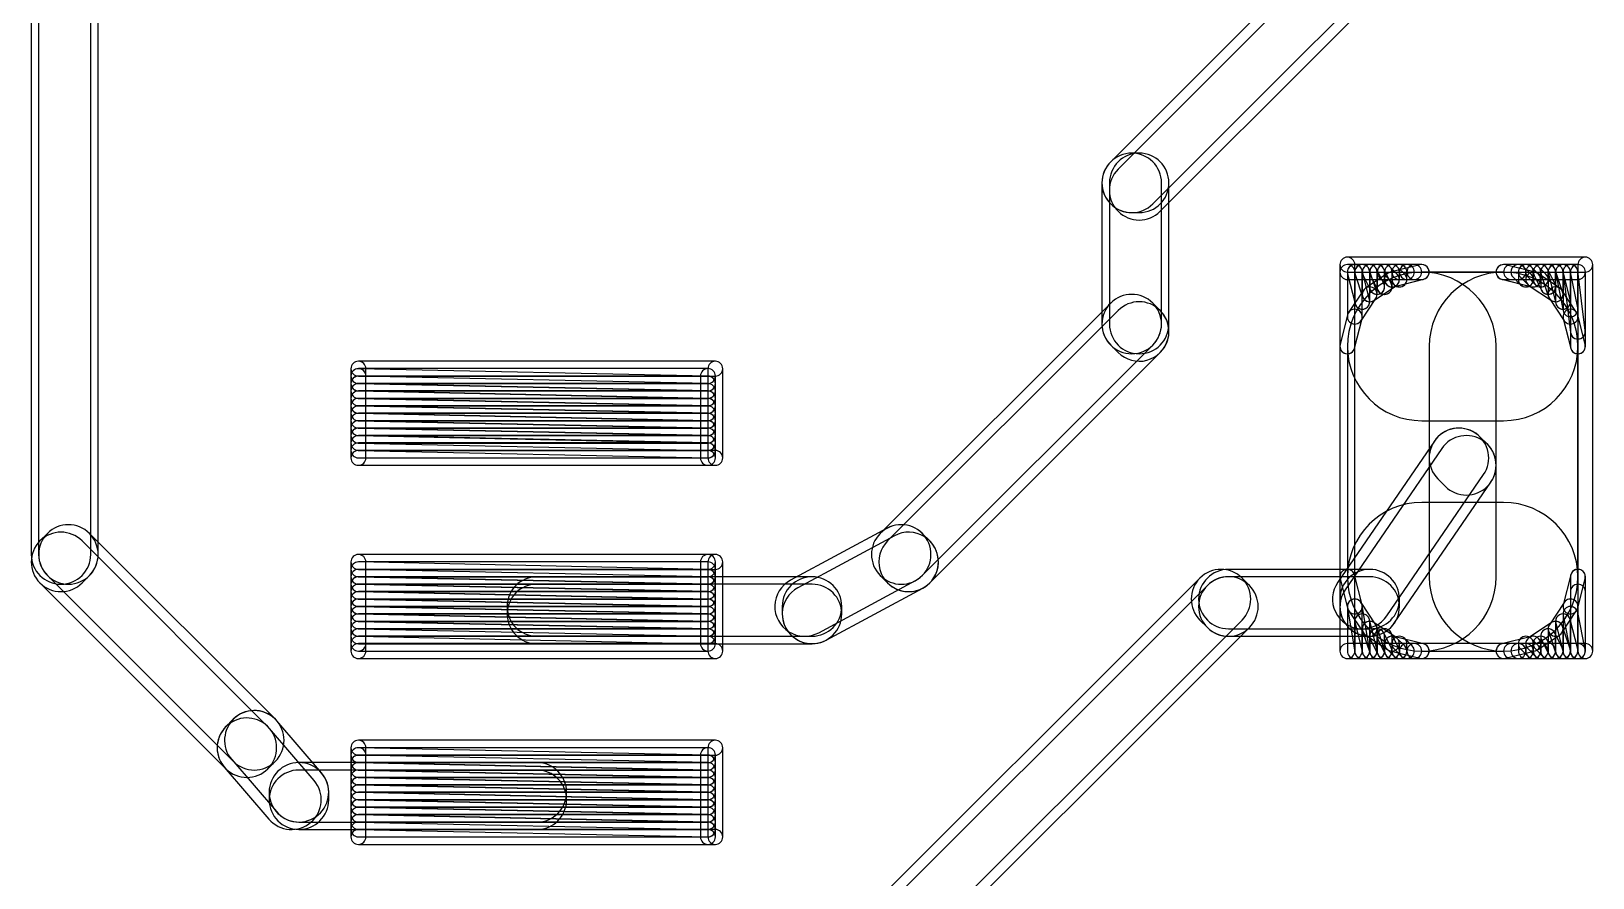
# Model space of a CAD drawing. Extents: x 2.7 to 76.1, y 3.1 to 47.6.
# Drawn here: x 12.57 to 17.91, y 31.17 to 34.06 of the extents above; entities that cross this region are included whole.
import ezdxf

# ---------------------------------------------------------------- set-up
doc = ezdxf.new("R2010")
doc.units = 0

msp = doc.modelspace()

# ---------------------------------------------------------------- linework, layer by layer
for points in [[(12.572975, 35.144075), (12.572975, 32.273875, 1), (12.776225, 32.273875), (12.776225, 35.144075, 1)], [(12.801625, 32.273875), (12.801625, 35.144075, 1), (12.598375, 35.144075), (12.598375, 32.273875, 1)], [(17.37794, 34.73333), (16.26034, 33.61573, 1), (16.404055, 33.472015), (17.521655, 34.589615, 1)], [(16.429455, 33.446615), (17.547055, 34.564215, 1), (17.40334, 34.70793), (16.28574, 33.59033, 1)], [(16.3576, 33.6455), (16.3322, 33.6455, 1), (16.3322, 33.44225), (16.3576, 33.44225, 1)], [(16.230575, 33.543875), (16.230575, 33.061275, 1), (16.433825, 33.061275), (16.433825, 33.543875, 1)], [(16.459225, 33.061275), (16.459225, 33.543875, 1), (16.255975, 33.543875), (16.255975, 33.061275, 1)], [(17.8816, 33.2899), (17.0688, 33.2899, 1), (17.0688, 33.23905), (17.8816, 33.23905, 1)], [(17.043375, 33.264475), (17.043375, 31.943675, 1), (17.094225, 31.943675), (17.094225, 33.264475, 1)], [(17.907025, 31.943675), (17.907025, 33.264475, 1), (17.856175, 33.264475), (17.856175, 31.943675, 1)], [(17.3228, 33.2645), (17.0688, 33.2645, 1), (17.0688, 33.21365), (17.3228, 33.21365, 1)], [(17.043375, 33.239075), (17.043375, 32.985075, 1), (17.094225, 32.985075), (17.094225, 33.239075, 1)], [(17.06953, 33.232905), (17.09493, 33.131305, 1), (17.144265, 33.14364), (17.118865, 33.24524, 1)], [(17.119625, 33.086675), (17.119625, 33.239075, 1), (17.068775, 33.239075), (17.068775, 33.086675, 1)], [(17.6022, 33.2391), (17.3228, 33.2391, 1), (17.3228, 32.73105), (17.6022, 32.73105, 1)], [(17.068775, 32.985075), (17.068775, 32.197675, 1), (17.576825, 32.197675), (17.576825, 32.985075, 1)], [(17.095475, 33.23103), (17.120875, 33.15483, 1), (17.16912, 33.170915), (17.14372, 33.247115, 1)], [(17.145025, 33.137475), (17.145025, 33.239075, 1), (17.094175, 33.239075), (17.094175, 33.137475, 1)], [(17.122255, 33.2277), (17.147655, 33.1769, 1), (17.19314, 33.199645), (17.16774, 33.250445, 1)], [(17.170425, 33.162875), (17.170425, 33.239075, 1), (17.119575, 33.239075), (17.119575, 33.162875, 1)], [(17.1591, 33.14172), (17.2353, 33.19252, 1), (17.207095, 33.234825), (17.130895, 33.184025, 1)], [(17.147655, 33.2277), (17.173055, 33.1769, 1), (17.21854, 33.199645), (17.19314, 33.250445, 1)], [(17.195825, 33.188275), (17.195825, 33.239075, 1), (17.144975, 33.239075), (17.144975, 33.188275, 1)], [(17.17782, 33.221095), (17.20322, 33.195695, 1), (17.239175, 33.23165), (17.213775, 33.25705, 1)], [(17.221225, 33.188275), (17.221225, 33.239075, 1), (17.170375, 33.239075), (17.170375, 33.188275, 1)], [(17.227365, 33.189005), (17.328965, 33.214405, 1), (17.31663, 33.26374), (17.21503, 33.23834, 1)], [(17.20322, 33.221095), (17.22862, 33.195695, 1), (17.264575, 33.23165), (17.239175, 33.25705, 1)], [(17.246625, 33.213675), (17.246625, 33.239075, 1), (17.195775, 33.239075), (17.195775, 33.213675, 1)], [(17.272025, 33.213675), (17.272025, 33.239075, 1), (17.221175, 33.239075), (17.221175, 33.213675, 1)], [(17.2466, 33.21365), (17.272, 33.21365, 1), (17.272, 33.2645), (17.2466, 33.2645, 1)], [(17.272, 33.21365), (17.2974, 33.21365, 1), (17.2974, 33.2645), (17.272, 33.2645, 1)], [(17.2974, 33.21365), (17.3228, 33.21365, 1), (17.3228, 33.2645), (17.2974, 33.2645, 1)], [(17.856225, 32.197675), (17.856225, 32.985075, 1), (17.348175, 32.985075), (17.348175, 32.197675, 1)], [(17.59603, 33.214405), (17.69763, 33.189005, 1), (17.709965, 33.23834), (17.608365, 33.26374, 1)], [(17.8562, 33.2645), (17.6022, 33.2645, 1), (17.6022, 33.21365), (17.8562, 33.21365, 1)], [(17.6276, 33.21365), (17.653, 33.21365, 1), (17.653, 33.2645), (17.6276, 33.2645, 1)], [(17.63502, 33.221095), (17.66042, 33.195695, 1), (17.696375, 33.23165), (17.670975, 33.25705, 1)], [(17.66042, 33.221095), (17.68582, 33.195695, 1), (17.721775, 33.23165), (17.696375, 33.25705, 1)], [(17.703825, 33.213675), (17.703825, 33.239075, 1), (17.652975, 33.239075), (17.652975, 33.213675, 1)], [(17.68582, 33.221095), (17.71122, 33.195695, 1), (17.747175, 33.23165), (17.721775, 33.25705, 1)], [(17.729225, 33.213675), (17.729225, 33.239075, 1), (17.678375, 33.239075), (17.678375, 33.213675, 1)], [(17.689695, 33.19252), (17.765895, 33.14172, 1), (17.7941, 33.184025), (17.7179, 33.234825, 1)], [(17.706455, 33.2277), (17.731855, 33.1769, 1), (17.77734, 33.199645), (17.75194, 33.250445, 1)], [(17.754625, 33.213675), (17.754625, 33.239075, 1), (17.703775, 33.239075), (17.703775, 33.213675, 1)], [(17.730475, 33.23103), (17.755875, 33.15483, 1), (17.80412, 33.170915), (17.77872, 33.247115, 1)], [(17.780025, 33.188275), (17.780025, 33.239075, 1), (17.729175, 33.239075), (17.729175, 33.188275, 1)], [(17.75533, 33.232905), (17.78073, 33.131305, 1), (17.830065, 33.14364), (17.804665, 33.24524, 1)], [(17.805425, 33.162875), (17.805425, 33.239075, 1), (17.754575, 33.239075), (17.754575, 33.162875, 1)], [(17.780465, 33.234085), (17.805865, 33.107085, 1), (17.85573, 33.11706), (17.83033, 33.24406, 1)], [(17.830825, 33.137475), (17.830825, 33.239075, 1), (17.779975, 33.239075), (17.779975, 33.137475, 1)], [(17.80557, 33.23592), (17.83097, 33.03272, 1), (17.881425, 33.039025), (17.856025, 33.242225, 1)], [(17.856225, 33.112075), (17.856225, 33.239075, 1), (17.805375, 33.239075), (17.805375, 33.112075, 1)], [(17.881625, 33.035875), (17.881625, 33.239075, 1), (17.830775, 33.239075), (17.830775, 33.035875, 1)], [(17.881625, 32.985075), (17.881625, 33.239075, 1), (17.830775, 33.239075), (17.830775, 32.985075, 1)], [(17.11535, 33.07257), (17.16615, 33.14877, 1), (17.123845, 33.176975), (17.073045, 33.100775, 1)], [(17.758845, 33.14877), (17.809645, 33.07257, 1), (17.85195, 33.100775), (17.80115, 33.176975, 1)], [(16.26034, 33.13313), (15.47294, 32.34573, 1), (15.616655, 32.202015), (16.404055, 32.989415, 1)], [(15.642055, 32.176615), (16.429455, 32.964015, 1), (16.28574, 33.10773), (15.49834, 32.32033, 1)], [(16.429455, 33.10773), (16.404055, 33.13313, 1), (16.26034, 32.989415), (16.28574, 32.964015, 1)], [(17.093465, 32.978905), (17.118865, 33.080505, 1), (17.06953, 33.09284), (17.04413, 32.99124, 1)], [(17.80613, 33.080505), (17.83153, 32.978905, 1), (17.880865, 32.99124), (17.855465, 33.09284, 1)], [(14.9098, 32.9343), (13.6906, 32.9343, 1), (13.6906, 32.88345), (14.9098, 32.88345, 1)], [(13.665175, 32.908875), (13.665175, 32.604075, 1), (13.716025, 32.604075), (13.716025, 32.908875, 1)], [(14.935225, 32.604075), (14.935225, 32.908875, 1), (14.884375, 32.908875), (14.884375, 32.604075, 1)], [(14.88494, 32.88349), (13.69114, 32.90889, 1), (13.690055, 32.858055), (14.883855, 32.832655, 1)], [(14.88494, 32.85809), (13.69114, 32.88349, 1), (13.690055, 32.832655), (14.883855, 32.807255, 1)], [(14.88494, 32.83269), (13.69114, 32.85809, 1), (13.690055, 32.807255), (14.883855, 32.781855, 1)], [(13.6906, 32.85805), (14.8844, 32.85805, 1), (14.8844, 32.9089), (13.6906, 32.9089, 1)], [(14.8844, 32.9089), (13.6906, 32.9089, 1), (13.6906, 32.85805), (14.8844, 32.85805, 1)], [(13.665175, 32.883475), (13.665175, 32.604075, 1), (13.716025, 32.604075), (13.716025, 32.883475, 1)], [(13.6906, 32.83265), (14.8844, 32.83265, 1), (14.8844, 32.8835), (13.6906, 32.8835, 1)], [(13.6906, 32.80725), (14.8844, 32.80725, 1), (14.8844, 32.8581), (13.6906, 32.8581, 1)], [(14.909825, 32.604075), (14.909825, 32.883475, 1), (14.858975, 32.883475), (14.858975, 32.604075, 1)], [(14.88494, 32.80729), (13.69114, 32.83269, 1), (13.690055, 32.781855), (14.883855, 32.756455, 1)], [(14.88494, 32.78189), (13.69114, 32.80729, 1), (13.690055, 32.756455), (14.883855, 32.731055, 1)], [(13.6906, 32.78185), (14.8844, 32.78185, 1), (14.8844, 32.8327), (13.6906, 32.8327, 1)], [(13.6906, 32.75645), (14.8844, 32.75645, 1), (14.8844, 32.8073), (13.6906, 32.8073, 1)], [(14.88494, 32.75649), (13.69114, 32.78189, 1), (13.690055, 32.731055), (14.883855, 32.705655, 1)], [(14.88494, 32.73109), (13.69114, 32.75649, 1), (13.690055, 32.705655), (14.883855, 32.680255, 1)], [(13.6906, 32.73105), (14.8844, 32.73105, 1), (14.8844, 32.7819), (13.6906, 32.7819, 1)], [(13.6906, 32.70565), (14.8844, 32.70565, 1), (14.8844, 32.7565), (13.6906, 32.7565, 1)], [(14.88494, 32.70569), (13.69114, 32.73109, 1), (13.690055, 32.680255), (14.883855, 32.654855, 1)], [(14.88494, 32.68029), (13.69114, 32.70569, 1), (13.690055, 32.654855), (14.883855, 32.629455, 1)], [(13.6906, 32.68025), (14.8844, 32.68025, 1), (14.8844, 32.7311), (13.6906, 32.7311, 1)], [(13.6906, 32.65485), (14.8844, 32.65485, 1), (14.8844, 32.7057), (13.6906, 32.7057, 1)], [(17.365925, 32.66146), (17.035725, 32.17886, 1), (17.20347, 32.064085), (17.53367, 32.546685, 1)], [(17.547055, 32.65053), (17.521655, 32.67593, 1), (17.37794, 32.532215), (17.40334, 32.506815, 1)], [(14.88494, 32.65489), (13.69114, 32.68029, 1), (13.690055, 32.629455), (14.883855, 32.604055, 1)], [(13.6906, 32.62945), (14.8844, 32.62945, 1), (14.8844, 32.6803), (13.6906, 32.6803, 1)], [(13.6906, 32.60405), (14.8844, 32.60405, 1), (14.8844, 32.6549), (13.6906, 32.6549, 1)], [(17.22887, 32.038685), (17.55907, 32.521285, 1), (17.391325, 32.63606), (17.061125, 32.15346, 1)], [(13.6906, 32.57865), (14.8844, 32.57865, 1), (14.8844, 32.6295), (13.6906, 32.6295, 1)], [(13.6906, 32.57865), (14.9098, 32.57865, 1), (14.9098, 32.6295), (13.6906, 32.6295, 1)], [(17.3228, 31.94365), (17.6022, 31.94365, 1), (17.6022, 32.4517), (17.3228, 32.4517, 1)], [(12.62814, 32.34573), (12.60274, 32.32033, 1), (12.746455, 32.176615), (12.771855, 32.202015, 1)], [(12.60274, 32.176615), (13.23774, 31.541615, 1), (13.381455, 31.68533), (12.746455, 32.32033, 1)], [(13.406855, 31.71073), (12.771855, 32.34573, 1), (12.62814, 32.202015), (13.26314, 31.567015, 1)], [(15.496615, 32.36335), (15.166415, 32.18555, 1), (15.26278, 32.006595), (15.59298, 32.184395, 1)], [(15.28818, 31.981195), (15.61838, 32.158995, 1), (15.522015, 32.33795), (15.191815, 32.16015, 1)], [(15.642055, 32.32033), (15.616655, 32.34573, 1), (15.47294, 32.202015), (15.49834, 32.176615, 1)], [(14.8844, 32.2739), (13.6906, 32.2739, 1), (13.6906, 32.22305), (14.8844, 32.22305, 1)], [(13.665175, 32.248475), (13.665175, 31.969075, 1), (13.716025, 31.969075), (13.716025, 32.248475, 1)], [(14.9098, 32.2739), (13.6906, 32.2739, 1), (13.6906, 32.22305), (14.9098, 32.22305, 1)], [(13.665175, 32.248475), (13.665175, 31.943675, 1), (13.716025, 31.943675), (13.716025, 32.248475, 1)], [(14.909825, 31.969075), (14.909825, 32.248475, 1), (14.858975, 32.248475), (14.858975, 31.969075, 1)], [(14.935225, 31.943675), (14.935225, 32.248475, 1), (14.884375, 32.248475), (14.884375, 31.943675, 1)], [(14.88494, 32.22309), (13.69114, 32.24849, 1), (13.690055, 32.197655), (14.883855, 32.172255, 1)], [(14.88494, 32.19769), (13.69114, 32.22309, 1), (13.690055, 32.172255), (14.883855, 32.146855, 1)], [(13.6906, 32.19765), (14.8844, 32.19765, 1), (14.8844, 32.2485), (13.6906, 32.2485, 1)], [(13.6906, 32.17225), (14.8844, 32.17225, 1), (14.8844, 32.2231), (13.6906, 32.2231, 1)], [(16.56514, 32.19333), (15.29514, 30.92333, 1), (15.438855, 30.779615), (16.708855, 32.049615, 1)], [(16.734255, 32.16793), (16.708855, 32.19333, 1), (16.56514, 32.049615), (16.59054, 32.024215, 1)], [(17.145, 32.2231), (16.6624, 32.2231, 1), (16.6624, 32.01985), (17.145, 32.01985, 1)], [(17.118865, 32.10224), (17.093465, 32.20384, 1), (17.04413, 32.191505), (17.06953, 32.089905, 1)], [(17.043375, 32.197675), (17.043375, 31.943675, 1), (17.094225, 31.943675), (17.094225, 32.197675, 1)], [(17.246625, 32.096075), (17.246625, 32.121475, 1), (17.043375, 32.121475), (17.043375, 32.096075, 1)], [(17.83153, 32.20384), (17.80613, 32.10224, 1), (17.855465, 32.089905), (17.880865, 32.191505, 1)], [(17.881625, 31.943675), (17.881625, 32.197675, 1), (17.830775, 32.197675), (17.830775, 31.943675, 1)], [(14.88494, 32.17229), (13.69114, 32.19769, 1), (13.690055, 32.146855), (14.883855, 32.121455, 1)], [(14.88494, 32.14689), (13.69114, 32.17229, 1), (13.690055, 32.121455), (14.883855, 32.096055, 1)], [(13.6906, 32.14685), (14.8844, 32.14685, 1), (14.8844, 32.1977), (13.6906, 32.1977, 1)], [(14.8844, 32.1977), (13.6906, 32.1977, 1), (13.6906, 32.14685), (14.8844, 32.14685, 1)], [(13.6906, 32.14685), (14.8844, 32.14685, 1), (14.8844, 32.1977), (13.6906, 32.1977, 1)], [(13.6906, 32.12145), (14.8844, 32.12145, 1), (14.8844, 32.1723), (13.6906, 32.1723, 1)], [(15.24, 32.1977), (14.3002, 32.1977, 1), (14.3002, 31.99445), (15.24, 31.99445, 1)], [(14.3002, 31.96905), (15.24, 31.96905, 1), (15.24, 32.1723), (14.3002, 32.1723, 1)], [(15.341625, 32.070675), (15.341625, 32.096075, 1), (15.138375, 32.096075), (15.138375, 32.070675, 1)], [(15.464255, 30.754215), (16.734255, 32.024215, 1), (16.59054, 32.16793), (15.32054, 30.89793, 1)], [(16.6624, 31.99445), (17.145, 31.99445, 1), (17.145, 32.1977), (16.6624, 32.1977, 1)], [(17.881625, 31.943675), (17.881625, 32.146875, 1), (17.830775, 32.146875), (17.830775, 31.943675, 1)], [(14.88494, 32.12149), (13.69114, 32.14689, 1), (13.690055, 32.096055), (14.883855, 32.070655, 1)], [(14.88494, 32.09609), (13.69114, 32.12149, 1), (13.690055, 32.070655), (14.883855, 32.045255, 1)], [(13.6906, 32.09605), (14.8844, 32.09605, 1), (14.8844, 32.1469), (13.6906, 32.1469, 1)], [(13.6906, 32.07065), (14.8844, 32.07065, 1), (14.8844, 32.1215), (13.6906, 32.1215, 1)], [(17.06912, 32.091895), (17.09452, 31.939495, 1), (17.144675, 31.94785), (17.119275, 32.10025, 1)], [(17.119625, 31.943675), (17.119625, 32.096075, 1), (17.068775, 32.096075), (17.068775, 31.943675, 1)], [(17.16615, 32.033975), (17.11535, 32.110175, 1), (17.073045, 32.08197), (17.123845, 32.00577, 1)], [(17.809645, 32.110175), (17.758845, 32.033975, 1), (17.80115, 32.00577), (17.85195, 32.08197, 1)], [(14.88494, 32.07069), (13.69114, 32.09609, 1), (13.690055, 32.045255), (14.883855, 32.019855, 1)], [(14.88494, 32.04529), (13.69114, 32.07069, 1), (13.690055, 32.019855), (14.883855, 31.994455, 1)], [(13.6906, 32.04525), (14.8844, 32.04525, 1), (14.8844, 32.0961), (13.6906, 32.0961, 1)], [(13.6906, 32.01985), (14.8844, 32.01985, 1), (14.8844, 32.0707), (13.6906, 32.0707, 1)], [(17.09493, 32.039105), (17.12033, 31.937505, 1), (17.169665, 31.94984), (17.144265, 32.05144, 1)], [(17.145025, 31.943675), (17.145025, 32.045275, 1), (17.094175, 32.045275), (17.094175, 31.943675, 1)], [(17.78073, 32.039105), (17.80613, 31.937505, 1), (17.855465, 31.94984), (17.830065, 32.05144, 1)], [(17.830825, 31.943675), (17.830825, 32.045275, 1), (17.779975, 32.045275), (17.779975, 31.943675, 1)], [(17.805865, 32.065685), (17.831265, 31.938685, 1), (17.88113, 31.94866), (17.85573, 32.07566, 1)], [(17.856225, 31.943675), (17.856225, 32.070675, 1), (17.805375, 32.070675), (17.805375, 31.943675, 1)], [(14.88494, 32.01989), (13.69114, 32.04529, 1), (13.690055, 31.994455), (14.883855, 31.969055, 1)], [(13.6906, 31.99445), (14.8844, 31.99445, 1), (14.8844, 32.0453), (13.6906, 32.0453, 1)], [(13.6906, 31.96905), (14.8844, 31.96905, 1), (14.8844, 32.0199), (13.6906, 32.0199, 1)], [(17.120875, 32.01183), (17.146275, 31.93563, 1), (17.19452, 31.951715), (17.16912, 32.027915, 1)], [(17.170425, 31.943675), (17.170425, 32.019875, 1), (17.119575, 32.019875), (17.119575, 31.943675, 1)], [(17.2353, 31.990225), (17.1591, 32.041025, 1), (17.130895, 31.99872), (17.207095, 31.94792, 1)], [(17.147655, 31.9831), (17.173055, 31.9323, 1), (17.21854, 31.955045), (17.19314, 32.005845, 1)], [(17.195825, 31.943675), (17.195825, 31.994475, 1), (17.144975, 31.994475), (17.144975, 31.943675, 1)], [(17.173055, 31.9831), (17.198455, 31.9323, 1), (17.24394, 31.955045), (17.21854, 32.005845, 1)], [(17.221225, 31.943675), (17.221225, 31.994475, 1), (17.170375, 31.994475), (17.170375, 31.943675, 1)], [(17.765895, 32.041025), (17.689695, 31.990225, 1), (17.7179, 31.94792), (17.7941, 31.99872, 1)], [(17.731855, 31.9831), (17.757255, 31.9323, 1), (17.80274, 31.955045), (17.77734, 32.005845, 1)], [(17.780025, 31.943675), (17.780025, 31.994475, 1), (17.729175, 31.994475), (17.729175, 31.943675, 1)], [(17.755875, 32.01183), (17.781275, 31.93563, 1), (17.82952, 31.951715), (17.80412, 32.027915, 1)], [(17.805425, 31.943675), (17.805425, 32.019875, 1), (17.754575, 32.019875), (17.754575, 31.943675, 1)], [(13.6906, 31.94365), (14.8844, 31.94365, 1), (14.8844, 31.9945), (13.6906, 31.9945, 1)], [(13.6906, 31.91825), (14.9098, 31.91825, 1), (14.9098, 31.9691), (13.6906, 31.9691, 1)], [(17.0688, 31.91825), (17.3228, 31.91825, 1), (17.3228, 31.9691), (17.0688, 31.9691, 1)], [(17.0688, 31.91825), (17.8816, 31.91825, 1), (17.8816, 31.9691), (17.0688, 31.9691, 1)], [(17.328965, 31.96834), (17.227365, 31.99374, 1), (17.21503, 31.944405), (17.31663, 31.919005, 1)], [(17.20322, 31.951095), (17.22862, 31.925695, 1), (17.264575, 31.96165), (17.239175, 31.98705, 1)], [(17.246625, 31.943675), (17.246625, 31.969075, 1), (17.195775, 31.969075), (17.195775, 31.943675, 1)], [(17.22862, 31.951095), (17.25402, 31.925695, 1), (17.289975, 31.96165), (17.264575, 31.98705, 1)], [(17.272025, 31.943675), (17.272025, 31.969075, 1), (17.221175, 31.969075), (17.221175, 31.943675, 1)], [(17.272, 31.91825), (17.2974, 31.91825, 1), (17.2974, 31.9691), (17.272, 31.9691, 1)], [(17.2974, 31.91825), (17.3228, 31.91825, 1), (17.3228, 31.9691), (17.2974, 31.9691, 1)], [(17.69763, 31.99374), (17.59603, 31.96834, 1), (17.608365, 31.919005), (17.709965, 31.944405, 1)], [(17.6022, 31.91825), (17.8562, 31.91825, 1), (17.8562, 31.9691), (17.6022, 31.9691, 1)], [(17.6276, 31.91825), (17.653, 31.91825, 1), (17.653, 31.9691), (17.6276, 31.9691, 1)], [(17.653, 31.91825), (17.6784, 31.91825, 1), (17.6784, 31.9691), (17.653, 31.9691, 1)], [(17.66042, 31.951095), (17.68582, 31.925695, 1), (17.721775, 31.96165), (17.696375, 31.98705, 1)], [(17.703825, 31.943675), (17.703825, 31.969075, 1), (17.652975, 31.969075), (17.652975, 31.943675, 1)], [(17.68582, 31.951095), (17.71122, 31.925695, 1), (17.747175, 31.96165), (17.721775, 31.98705, 1)], [(17.729225, 31.943675), (17.729225, 31.969075, 1), (17.678375, 31.969075), (17.678375, 31.943675, 1)], [(17.71122, 31.951095), (17.73662, 31.925695, 1), (17.772575, 31.96165), (17.747175, 31.98705, 1)], [(17.754625, 31.943675), (17.754625, 31.969075, 1), (17.703775, 31.969075), (17.703775, 31.943675, 1)], [(13.26314, 31.71073), (13.23774, 31.68533, 1), (13.381455, 31.541615), (13.406855, 31.567015, 1)], [(13.564555, 31.52721), (13.412155, 31.70501, 1), (13.25784, 31.572735), (13.41024, 31.394935, 1)], [(13.23244, 31.547335), (13.38484, 31.369535, 1), (13.539155, 31.50181), (13.386755, 31.67961, 1)], [(14.9098, 31.6389), (13.6906, 31.6389, 1), (13.6906, 31.58805), (14.9098, 31.58805, 1)], [(13.665175, 31.613475), (13.665175, 31.308675, 1), (13.716025, 31.308675), (13.716025, 31.613475, 1)], [(14.935225, 31.308675), (14.935225, 31.613475, 1), (14.884375, 31.613475), (14.884375, 31.308675, 1)], [(14.88494, 31.58809), (13.69114, 31.61349, 1), (13.690055, 31.562655), (14.883855, 31.537255, 1)], [(14.88494, 31.56269), (13.69114, 31.58809, 1), (13.690055, 31.537255), (14.883855, 31.511855, 1)], [(13.6906, 31.56265), (14.8844, 31.56265, 1), (14.8844, 31.6135), (13.6906, 31.6135, 1)], [(14.8844, 31.6135), (13.6906, 31.6135, 1), (13.6906, 31.56265), (14.8844, 31.56265, 1)], [(13.665175, 31.588075), (13.665175, 31.308675, 1), (13.716025, 31.308675), (13.716025, 31.588075, 1)], [(13.6906, 31.53725), (14.8844, 31.53725, 1), (14.8844, 31.5881), (13.6906, 31.5881, 1)], [(14.909825, 31.308675), (14.909825, 31.588075, 1), (14.858975, 31.588075), (14.858975, 31.308675, 1)], [(14.3002, 31.5627), (13.4874, 31.5627, 1), (13.4874, 31.35945), (14.3002, 31.35945, 1)], [(13.385775, 31.461075), (13.385775, 31.435675, 1), (13.589025, 31.435675), (13.589025, 31.461075, 1)], [(13.4874, 31.33405), (14.3002, 31.33405, 1), (14.3002, 31.5373), (13.4874, 31.5373, 1)], [(14.88494, 31.53729), (13.69114, 31.56269, 1), (13.690055, 31.511855), (14.883855, 31.486455, 1)], [(14.88494, 31.51189), (13.69114, 31.53729, 1), (13.690055, 31.486455), (14.883855, 31.461055, 1)], [(13.6906, 31.51185), (14.8844, 31.51185, 1), (14.8844, 31.5627), (13.6906, 31.5627, 1)], [(13.6906, 31.48645), (14.8844, 31.48645, 1), (14.8844, 31.5373), (13.6906, 31.5373, 1)], [(14.88494, 31.48649), (13.69114, 31.51189, 1), (13.690055, 31.461055), (14.883855, 31.435655, 1)], [(14.88494, 31.46109), (13.69114, 31.48649, 1), (13.690055, 31.435655), (14.883855, 31.410255, 1)], [(13.6906, 31.46105), (14.8844, 31.46105, 1), (14.8844, 31.5119), (13.6906, 31.5119, 1)], [(13.6906, 31.43565), (14.8844, 31.43565, 1), (14.8844, 31.4865), (13.6906, 31.4865, 1)], [(14.88494, 31.43569), (13.69114, 31.46109, 1), (13.690055, 31.410255), (14.883855, 31.384855, 1)], [(14.88494, 31.41029), (13.69114, 31.43569, 1), (13.690055, 31.384855), (14.883855, 31.359455, 1)], [(13.6906, 31.41025), (14.8844, 31.41025, 1), (14.8844, 31.4611), (13.6906, 31.4611, 1)], [(13.6906, 31.38485), (14.8844, 31.38485, 1), (14.8844, 31.4357), (13.6906, 31.4357, 1)], [(14.88494, 31.38489), (13.69114, 31.41029, 1), (13.690055, 31.359455), (14.883855, 31.334055, 1)], [(14.88494, 31.35949), (13.69114, 31.38489, 1), (13.690055, 31.334055), (14.883855, 31.308655, 1)], [(13.6906, 31.35945), (14.8844, 31.35945, 1), (14.8844, 31.4103), (13.6906, 31.4103, 1)], [(13.6906, 31.33405), (14.8844, 31.33405, 1), (14.8844, 31.3849), (13.6906, 31.3849, 1)], [(13.6906, 31.30865), (14.8844, 31.30865, 1), (14.8844, 31.3595), (13.6906, 31.3595, 1)], [(13.6906, 31.28325), (14.8844, 31.28325, 1), (14.8844, 31.3341), (13.6906, 31.3341, 1)], [(13.6906, 31.28325), (14.9098, 31.28325, 1), (14.9098, 31.3341), (13.6906, 31.3341, 1)]]:
    msp.add_lwpolyline(points, format="xyb", close=True)

doc.saveas('drawing.dxf')
